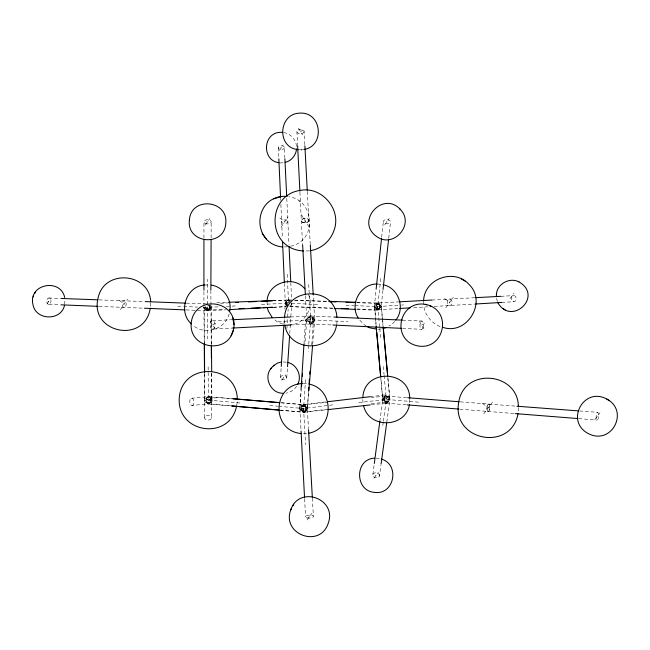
<?xml version="1.0" encoding="UTF-8"?>
<svg xmlns="http://www.w3.org/2000/svg" width="650" height="650" viewBox="0 0 650 650"><rect width="100%" height="100%" fill="white"/><g stroke="black" fill="none" stroke-linecap="round" stroke-linejoin="round"><path stroke-width="0.49" stroke-dasharray="3.25 2.44" d="M203.913 306.264L203.921 291.208M203.938 238.014L203.946 221.951M207.61 305.662A3.445 1.779 -0.7 0 1 208.496 305.752L209.113 305.89L209.357 307.645L208.739 309.993A3.437 2.015 87.1 0 1 205.879 309.603L205.083 309.205A3.445 2.169 0.1 0 1 203.897 307.718L203.913 307.271M207.334 310.188L207.415 279.232M380.786 278.525L377.423 309.181M211.242 344.947L210.852 291.265M211.104 237.811L211.185 221.674M211.697 373.254L211.624 417.788A3.567 2.47 0.3 0 1 206.123 419.713A3.567 2.47 0.3 0 1 206.44 415.447A3.567 2.47 0.3 0 1 211.624 417.788M204.506 417.495L204.612 373.124M301.535 406.039L302.217 405.291L301.275 406.884A3.778 2.405 83.2 0 0 301.47 409.76L301.836 410.613A3.778 2.405 83.2 0 0 305.264 411.352L306.166 409.882A3.778 1.885 -85.3 0 0 306.166 406.152L305.858 405.454A3.778 1.885 -85.3 0 0 302.746 407.436A3.778 1.885 -85.3 0 0 304.525 412.165L305.874 410.727L305.931 406.998L305.086 406.803A3.762 1.69 -3.1 0 0 300.146 407.908L299.861 408.752A3.762 2.6 4 0 0 301.308 410.524L302.161 410.898A3.762 2.6 4 0 0 305.037 410.995L307.06 409.654L307.336 408.062M209.576 305.923L208.829 305.484L209.576 305.923A3.445 2.169 0.1 0 1 210.771 307.401M305.029 222.771L305.094 220.594M313.568 321.677L312.739 322.189L313.568 321.677A3.981 2.511 4.6 0 0 314.697 319.938L313.259 295.441M191.929 405.454A3.64 2.104 85.1 0 0 193.716 400.286A3.64 2.104 85.1 0 0 190.044 399.75A3.64 2.104 85.1 0 0 191.929 405.454L208.739 403.837L210.787 401.895A3.608 2.454 0.4 0 0 211.973 400.205M284.903 309.197L285.309 302.876L284.391 283.498M299.886 408.346L301.048 431.031M314.681 319.759L313.511 318.118L311.724 317.387A3.981 2.511 4.6 0 0 308.717 317.509L307.905 317.874A3.981 2.511 4.6 0 0 306.759 319.605L304.858 344.191M291.809 303.574L291.72 302.811L289.778 333.369M280.532 377.463L281.174 367.429M283.936 324.261L284.326 318.232M261.454 304.411L288.559 303.201L288.73 300.674M305.931 406.998A3.762 1.69 -3.1 0 1 305.849 409.679L304.996 409.931A3.762 1.69 -3.1 0 1 302.128 410.044L301.283 409.858A3.762 1.69 -3.1 0 1 299.877 408.785L300.958 391.016M303.997 343.858L305.549 319.776M379.722 308.319L379.803 304.923A3.404 2.34 86.7 0 0 376.123 303.81L375.489 305.264A3.404 2.34 86.7 0 0 375.659 307.856L376.017 308.604A3.404 2.34 86.7 0 0 379.332 308.977L379.949 307.718M286.894 328.421L288.161 309.254M303.412 411.231L305.549 379.486M336.83 324.188L337.114 319.816M209.268 306.41L209.113 305.89M286.764 377.723L287.446 367.64M302.161 410.898L301.308 410.524M308.474 392.324L307.312 409.004M311.764 344.931L313.438 320.726A3.981 2.535 3.9 0 0 307.938 317.858A3.981 2.535 3.9 0 0 307.101 322.189A3.981 2.535 3.9 0 0 313.438 320.726M203.946 307.158L203.897 307.718M299.837 408.387L301.243 390.333M376.082 326.007L374.676 305.898A3.413 1.747 -5.2 0 1 379.226 304.777L379.974 305.427M308.669 345.369L308.197 351.268M308.75 344.378L310.976 316.729M305.858 406.551L305.021 406.055L305.858 406.551A3.762 2.6 4 0 1 307.304 408.322L308.482 428.61M308.717 317.509L307.905 317.874M307.336 408.688L308.677 392.551M312.691 344.142L314.697 319.938M357.053 302.705L378.137 303.509A3.404 1.536 -87.8 0 1 379.243 308.685A3.404 1.536 -87.8 0 1 376.594 308.531L375.765 308.206A3.413 2.129 6.2 0 1 374.359 306.735L374.392 306.345M309.327 323.026A3.981 1.974 -87.3 0 0 312.431 321.677L312.089 316.956A3.981 1.974 -87.3 0 0 309.294 317.411L308.986 318.289A3.981 1.974 -87.3 0 0 308.807 321.336L309.676 323.066L309.709 322.27L309.01 322.254M286.764 305.646A3.266 1.714 -2.7 0 1 285.382 304.598L285.301 303.062M374.359 306.735L376.025 290.192M381.68 237.274L383.378 221.293M379.649 308.441L379.161 308.604A3.413 2.129 6.2 0 1 376.561 308.514L375.765 308.206M204.774 401.164A3.608 1.666 -0.8 0 1 206.627 399.709L210.234 399.701A3.608 1.666 -0.8 0 1 210.527 402.456A3.608 1.666 -0.8 0 1 204.888 401.594L204.774 399.912M382.939 290.387L381.095 306.979L379.909 308.352M388.733 238.168L390.52 222.105A3.591 2.056 5.9 0 0 385.393 219.741A3.591 2.056 5.9 0 0 384.93 223.267A3.591 2.056 5.9 0 0 390.52 222.105M210.771 307.556L209.95 308.977L208.479 309.611A3.445 2.169 0.1 0 1 205.839 309.522L205.083 309.205M312.593 318.419L312.406 317.72M379.641 304.947L378.869 304.517L379.641 304.947A3.413 2.129 6.2 0 1 381.046 306.418L381.095 306.979M389.683 398.938L389.829 399.807L389.683 398.938A3.567 2.397 8.2 0 0 387.912 397.402L387.043 397.126A3.567 2.397 8.2 0 0 384.377 397.256L382.842 398.653L382.858 400.27L382.777 399.279M372.864 474.508L374.311 463.466M379.836 421.33L382.842 398.653M383.386 421.265L386.661 396.833M267.028 301.381L267.296 307.548M383.256 422.264L382.72 426.238M379.454 476.036A3.388 2.438 8.9 0 0 375.123 472.867A3.388 2.438 8.9 0 0 373.896 476.921A3.388 2.438 8.9 0 0 379.454 476.036L380.949 465.059M386.791 422.142L389.789 400.189M150.67 306.239L150.751 302.681M236.771 405.088L237.461 400.562M406.705 397.637L386.1 396.207A3.567 1.568 -85.8 0 0 385.068 397.938L384.873 398.816A3.567 1.568 -85.8 0 0 386.214 403.162L387.546 402.821L388.96 401.237A3.567 2.397 8.2 0 0 389.854 399.563M64.707 304.33L64.951 299.471M229.166 313.877C225.664 328.884 204.994 335.871 193.318 325.488M230.636 398.531L208.073 396.801A3.608 2.015 -84.6 0 0 206.765 398.564L206.521 399.441A3.608 2.015 -84.6 0 0 208.284 403.845L208.812 403.683A3.608 2.015 -84.6 0 0 210.438 399.189L210.34 398.011L209.495 397.727A3.608 2.454 0.4 0 0 206.749 397.865L204.953 399.279L204.807 400.92M597.269 416.65L597.358 416.195M231.067 405.852L208.406 403.821A3.608 2.121 85 0 1 206.31 399.027L206.846 397.499A3.608 2.121 85 0 1 208.341 396.654L208.894 396.849A3.608 2.121 85 0 1 210.446 401.448L209.991 402.854M287.089 305.63A3.266 2.096 87.8 0 1 286.528 302.461L287.056 301.015A3.266 2.096 87.8 0 1 288.527 300.113L289.071 300.243A3.266 2.096 87.8 0 1 290.022 301.121M406.217 404.779L386.311 403.146A3.567 2.47 83.2 0 1 383.89 398.409L384.524 396.898A3.567 2.47 83.2 0 1 386.271 396.053L386.921 396.248A3.567 2.47 83.2 0 1 388.7 400.798L388.164 402.179M386.214 403.162L386.628 403.008A3.567 1.568 -85.8 0 0 387.928 398.564L387.912 397.402M305.671 410.662L305.898 410.02M290.136 305.614L290.054 305.744A3.266 1.714 -2.7 0 0 291.793 303.729M47.036 303.997L50.724 298.326M120.437 309.684L127.497 299.073M205.368 225.095L209.763 218.53M279.484 150.451L283.221 144.909M281.092 227.061L288.104 216.816M384.67 224.941L389.228 218.457M281.718 380.339L285.586 374.855M445.811 307.767L453.359 297.359M307.011 520L311.935 513.24M374.01 478.181L378.308 472.347M510.023 298.651L514.093 293.126M483.73 413.912L492.481 402.204M296.692 386.287C294.223 389.854 290.501 392.462 286.179 393.144M594.75 419.591L599.974 412.807M394.761 321.482L392.161 324.123L388.895 326.105M375.627 475.776L376.155 475.272M308.693 517.319L309.473 516.628M300.527 131.593L303.014 130.13M212.607 324.878L215.475 323.269M421.696 325.162L424.621 323.57M378.584 309.822L379.933 307.946A3.404 1.552 -88 0 0 379.933 304.558L379.689 303.883A3.404 1.552 -88 0 0 377.146 305.305A3.404 1.552 -88 0 0 378.584 309.822L356.395 308.986M282.986 377.886L283.652 377.593M186.006 309.928L208.162 310.838L209.844 308.945A3.437 1.958 -87.7 0 0 209.828 305.516L209.576 304.98M312.748 322.043L308.774 321.872A3.981 2.511 4.6 0 1 306.898 320.263L306.759 319.605M305.411 295.726L306.735 320.052L306.881 319.516A3.981 2.039 -3.2 0 1 308.75 318.199L309.717 317.964A3.981 2.039 -3.2 0 1 312.731 318.061L313.552 318.354A3.981 2.039 -3.2 0 1 312.658 321.604L311.699 321.839A3.981 2.039 -3.2 0 1 306.865 320.572L306.735 320.125M290.599 246.204C317.647 240.841 314.714 199.907 288.876 196.747M208.138 366.779L208.374 400.059L215.093 398.109M301.056 149.898L304.346 149.419M290.769 300.194L288.324 300.202A3.266 1.674 -87.7 0 0 287.243 301.665L287.04 302.445A3.266 1.674 -87.7 0 0 287.332 305.63M384.134 397.581L383.646 397.654L383.89 398.409M376.123 303.81L376.244 304.46L375.741 304.468M206.513 398.198L205.952 398.271L206.31 399.027M47.759 301.308L48.88 301.161M278.704 406.307L303.591 408.541L328.518 405.381M329.517 405.259L333.507 404.747M327.925 409.175L304.159 412.076M371.231 403.845L387.351 401.863M325.756 401.952L303.038 404.617M370.102 396.719L386.23 394.818M358.654 402.586L386.311 399.417L420.664 402.35M304.241 412.246L327.267 409.687M371.304 404.812L386.953 403.098M306.67 433.477L302.096 433.623M302.933 404.836L326.926 402.301M370.914 397.646L385.629 396.102M309.294 250.916L304.517 250.989M191.311 398.255L207.789 396.703M378.178 329.217L382.249 328.827M204.677 284.993L209.722 284.968M288.697 324.919C304.249 325.512 315.64 306.646 307.734 293.183M286.731 301.681L286.252 301.714L286.528 302.461M354.908 305.622L377.707 306.572L400.562 305.118M401.554 305.053L403.536 304.923M377.65 309.782L398.929 308.531M413.668 307.653L427.676 306.824M434.184 306.434L474.695 304.054M501.702 302.453L513.711 301.746A3.087 2.373 86.4 0 0 515.913 297.334A3.087 2.373 86.4 0 0 511.802 296.936A3.087 2.373 86.4 0 0 513.711 301.746M203.385 307.385L220.382 306.808M226.411 306.459L236.446 305.882M278.078 321.612L310.733 319.776L347.969 321.726M207.293 310.798L226.346 309.782M273.463 307.263L285.496 306.613M356.509 302.266L377.804 302.998L398.824 301.86M431.844 300.056L474.874 297.716M500.89 296.303L513.898 295.596M290.469 316.981L311.61 315.973L312.902 316.623L313.844 318.159A3.973 2.6 87.1 0 1 313.804 322.132L313.381 322.92A3.973 2.6 87.1 0 1 309.156 321.246A3.973 2.6 87.1 0 1 311.61 315.973M212.582 329.103A4.233 2.519 87.3 0 0 214.817 323.009A4.233 2.519 87.3 0 0 210.446 322.53A4.233 2.519 87.3 0 0 212.582 329.103L232.822 328.039M290.501 325.008L311.529 323.911M279.963 162.963L283.806 162.768M220.415 303.306L228.443 302.908M272.569 300.731L288.616 299.942M212.639 320.653L231.839 319.743M207.748 309.912L223.893 309.262M273.341 307.255L288.478 306.646M216.726 302.705L228.776 302.266M272.959 300.666L288.527 300.113M284.294 246.894L288.852 246.748M378.259 309.733L378.779 309.725M283.091 361.969L286.951 362.229M206.627 221.804L207.561 221.812M386.409 221.699L386.945 221.699M377.804 302.998L378.592 303.022M376.009 458.185L379.551 458.429M288.551 299.934L290.582 300.007M294.637 300.146L327.096 301.259M289.583 306.499L333.109 308.124M294.783 300.341L327.925 301.6M48.839 297.993L59.881 298.407M99.019 299.877L144.178 301.576M186.314 303.16L207.374 303.948M345.979 305.256L353.917 305.581M290.054 306.694L333.45 308.482M356.663 309.433L377.853 310.31M48.929 304.33L59.962 304.785M99.093 306.377L143.439 308.189M291.582 303.339L318.76 304.566M177.71 306.215L182.65 306.442M183.633 306.483L197.462 307.109M310.684 316.022L332.889 317.021M402.521 320.141L421.696 321.002M310.741 323.944L331.923 324.967M402.529 328.388L421.696 329.322M289.648 302.502L287.154 302.673A3.266 1.714 -2.7 0 0 285.326 304.159M488.711 404.089A3.721 1.414 -86.4 0 1 489.312 410.053A3.721 1.414 -86.4 0 1 486.931 409.167A3.721 1.414 -86.4 0 1 488.711 404.089L515.962 406.152M579.548 410.963L597.716 412.344A3.9 1.194 -86.7 0 1 598.187 418.576A3.9 1.194 -86.7 0 1 596.18 417.682A3.9 1.194 -86.7 0 1 597.716 412.344M377.236 284.026L381.412 284.342M303.225 383.411L307.832 383.768M460.208 401.838L488.475 404.056M487.931 411.458L514.191 413.53M578.825 418.624L597.009 420.062M459.843 409.167L488.166 411.483M209.268 396.801A3.608 2.031 -84.8 0 1 210.218 402.594A3.608 2.031 -84.8 0 1 206.781 401.7A3.608 2.031 -84.8 0 1 209.268 396.801L230.344 398.539M281.507 402.748L305.004 404.698M299.195 149.744L301.811 149.955M280.711 402.813L303.745 404.779M208.252 403.926L230.433 405.836M279.833 410.077L304.029 412.157M280.312 410.239L303.428 412.295M269.742 405.502L277.704 406.217M208.374 400.059L240.443 403.033M210.243 402.285L206.407 402.114A3.608 2.454 0.4 0 1 204.847 400.546M388.456 401.627L384.711 401.448A3.567 2.397 8.2 0 1 382.939 399.904M209.064 309.327L209.259 308.717M280.702 147.542L281.352 147.68M283.676 132.576C290.989 133.469 296.839 140.498 296.514 147.843M282.774 324.082L277.55 322.026L274.942 319.995M287.706 305.134L286.918 304.891A3.266 2.031 3.8 0 1 285.407 303.591M378.852 304.647L375.513 304.801A3.413 2.129 6.2 0 0 374.319 306.174M440.074 326.576C431.819 323.245 425.514 315.697 423.873 306.889M305.012 406.185L301.299 406.396A3.762 2.6 4 0 0 299.861 408.07M206.245 399.165L210.324 400.871M300.194 201.703L298.805 200.72M444.543 298.48L449.776 302.307M366.381 326.259L363.496 324.147L359.117 319.442M279.841 218.043L284.773 221.682M482.284 403.276L488.321 407.769M119.104 300.211L124.142 304.111M210.104 321.108L215.109 328.648M301.405 214.646L309.164 227.151M419.437 321.441L423.946 328.876M298.464 128.196L302.583 134.981M205.879 309.603L205.571 308.856A3.437 2.015 87.1 0 1 205.4 306.231M210.275 398.336L209.991 397.613A3.608 2.015 -84.6 0 0 208.601 396.646M305.914 407.509L305.736 406.933A3.778 2.405 83.2 0 0 301.933 405.356M497.38 301.486L496.494 298.261M387.806 397.719L387.587 397.004A3.567 1.568 -85.8 0 0 386.514 396.053M382.85 400.936L382.85 400.514A3.567 1.625 -4.7 0 1 385.019 399.076L388.546 399.067A3.567 1.625 -4.7 0 1 388.139 401.789A3.567 1.625 -4.7 0 1 382.85 400.936L380.77 377.471L382.769 399.766M312.593 321.084L312.658 321.604M284.253 319.727L284.724 324.147M382.2 317.525L381.127 306.109M382.289 318.533L383.045 326.584M389.862 399.076L387.782 376.927L389.894 400.059M377.707 306.572L379.681 327.689M379.779 328.689L380.624 337.74M381.363 306.459L382.558 319.54M382.647 320.548L383.199 326.584M383.329 366.535L384.053 374.506M384.142 375.505L386.311 399.417M374.627 307.361L375.684 319.377M375.765 320.385L376.204 325.39M285.35 303.948L285.415 302.534L286.951 301.373A3.266 2.031 3.8 0 1 289.421 301.275L289.892 301.137A3.266 1.674 -87.7 0 0 288.754 300.113M362.781 399.506L363.041 404.007M308.88 220.456A3.786 2.194 -3.3 0 1 303.176 222.552A3.786 2.194 -3.3 0 1 303.233 218.749A3.786 2.194 -3.3 0 1 308.88 220.456L310.237 243.766M308.701 284.408L310.733 319.776M312.374 498.136L313.389 516.271M301.308 220.724L302.64 245.05M303.591 408.541L305.573 444.722M304.127 131.674A3.616 2.291 -3.1 0 1 298.447 133.526A3.616 2.291 -3.1 0 1 299.008 129.553A3.616 2.291 -3.1 0 1 304.127 131.674L304.882 145.827M307.304 191.336L308.864 220.659A3.786 2.178 -3 0 1 302.908 222.438A3.786 2.178 -3 0 1 303.509 218.66A3.786 2.178 -3 0 1 308.864 220.659M304.606 498.777L305.565 516.977M296.92 131.503L297.57 144.657M299.926 192.205L301.324 220.529M284.367 147.721A3.022 1.893 -2.6 0 1 279.671 149.297A3.022 1.893 -2.6 0 1 280.02 146.014A3.022 1.893 -2.6 0 1 284.367 147.721L284.895 158.868M286.788 198.396L287.901 221.707A3.136 1.82 -2.6 0 1 283.026 223.243A3.136 1.82 -2.6 0 1 283.392 220.09A3.136 1.82 -2.6 0 1 287.901 221.707M287.852 221.236L288.957 244.376M290.786 282.604L291.696 301.714M287.211 274.292L288.559 303.201M278.338 147.639L278.834 158.795M280.605 198.339L280.694 200.362M280.873 204.417L282.368 237.876M423.654 301.178L423.8 304.988M518.432 407.794L518.538 411.718M211.981 401.131L211.9 399.563A3.608 2.454 0.4 0 0 210.34 398.011M211.599 373.238L211.949 401.537A3.599 1.641 -1 0 1 206.31 402.829A3.599 1.641 -1 0 1 206.822 399.994A3.599 1.641 -1 0 1 211.949 401.537M207.334 307.564L207.683 339.072M204.23 342.729L203.897 307.336L203.946 307.799A3.445 1.779 -0.7 0 0 205.384 308.929L206.188 309.132A3.445 1.779 -0.7 0 0 208.812 309.034L209.568 308.783A3.445 1.779 -0.7 0 0 209.292 305.955M204.506 373.067L204.774 401.375M211.161 306.483L211.469 344.931M409.776 399.336L409.801 403.544M204.271 307.474L204.457 342.826M209.487 304.915A3.445 1.804 -0.4 0 1 209.771 307.905A3.445 1.804 -0.4 0 1 204.376 306.93M287.056 305.329A3.266 2.072 87.1 0 1 287.137 300.723A3.266 2.072 87.1 0 1 290.079 301.064M208.162 310.838A3.437 1.958 -87.7 0 1 206.229 306.711M209.682 305.671A3.437 2.039 87.8 0 1 208.016 309.896A3.437 2.039 87.8 0 1 205.684 306.386M207.155 303.136A3.437 2.039 87.8 0 1 207.683 303.038M291.826 303.339A3.266 2.031 3.8 0 1 291.712 303.867M376.594 308.531A3.404 1.536 -87.8 0 1 378.137 303.509M379.966 304.988A3.413 1.747 -5.2 0 1 379.632 307.783L378.836 308.035A3.413 1.747 -5.2 0 1 376.244 308.132L375.505 307.929A3.413 1.747 -5.2 0 1 374.343 306.808M287.373 305.638A3.266 1.69 -87.9 0 1 287.519 300.723A3.266 1.69 -87.9 0 1 290.022 301.413M447.769 300.479A3.234 2.364 86.6 0 0 449.686 305.524A3.234 2.364 86.6 0 0 451.872 300.909A3.234 2.364 86.6 0 0 447.769 300.479M125.629 306.312A3.299 2.064 -87.6 0 0 124.646 300.885A3.299 2.064 -87.6 0 0 122.151 305.142A3.299 2.064 -87.6 0 0 125.629 306.312M50.424 303.282A3.177 2.145 -87.5 0 0 49.4 298.058A3.177 2.145 -87.5 0 0 46.808 302.144A3.177 2.145 -87.5 0 0 50.424 303.282M422.939 327.852A4.176 1.763 -87.5 0 0 422.151 321.051A4.176 1.763 -87.5 0 0 419.981 326.576A4.176 1.763 -87.5 0 0 422.939 327.852M300.95 410.264A3.762 2.576 4.7 0 0 307.214 409.354A3.762 2.576 4.7 0 0 302.591 406.006A3.762 2.576 4.7 0 0 300.95 410.264M304.793 411.092A3.77 1.869 -85.1 0 0 304.233 404.869A3.77 1.869 -85.1 0 0 301.722 409.662A3.77 1.869 -85.1 0 0 304.793 411.092M205.205 223.397A3.632 2.096 0.5 0 0 211.136 222.219A3.632 2.096 0.5 0 0 206.351 219.83A3.632 2.096 0.5 0 0 205.205 223.397M281.434 378.983A3.12 2.08 3.7 0 0 286.65 378.259A3.12 2.08 3.7 0 0 282.856 375.554A3.12 2.08 3.7 0 0 281.434 378.983M383.963 400.782A3.559 1.609 -4.9 0 0 389.797 399.498A3.559 1.609 -4.9 0 0 385.182 397.971A3.559 1.609 -4.9 0 0 383.963 400.782M301.462 406.38A3.778 2.421 83.9 0 0 303.615 412.287A3.778 2.421 83.9 0 0 305.695 406.949A3.778 2.421 83.9 0 0 301.462 406.38M489.198 410.288A3.721 1.389 -86.2 0 0 488.832 404.146A3.721 1.389 -86.2 0 0 486.923 408.874A3.721 1.389 -86.2 0 0 489.198 410.288M375.928 308.441A3.413 1.763 -5 0 0 381.363 306.914A3.413 1.763 -5 0 0 376.691 305.354A3.413 1.763 -5 0 0 375.928 308.441M384.702 396.167A3.567 2.446 82.6 0 0 386.709 401.863A3.567 2.446 82.6 0 0 388.976 396.988A3.567 2.446 82.6 0 0 384.702 396.167M307.019 517.904A3.949 1.487 -3.1 0 0 313.373 516.661A3.949 1.487 -3.1 0 0 308.035 515.296A3.949 1.487 -3.1 0 0 307.019 517.904"/><path stroke-width="0.97" d="M203.921 290.209L203.938 240.021M210.852 290.257L211.096 239.826M362.838 397.832C363.659 368.542 409.687 369.322 409.752 398.434M281.239 366.421L283.871 325.26M301.023 390.008L303.932 344.866M287.519 366.632L289.64 335.384M308.539 391.316L308.823 387.286M309.099 383.248L309.384 379.218M309.733 374.173L309.944 371.15M301.559 386.319L301.949 381.306M302.348 376.293L302.583 373.279M308.848 390.536L312.609 345.158M233.456 329.834C239.525 301.73 198.031 293.54 191.709 319.914C185.518 347.872 227.183 356.298 233.456 329.834L231.018 335.847M376.131 289.201L381.566 238.274M383.053 289.38L388.619 239.176M284.554 317.119C286.471 286.033 335.067 286.171 336.919 317.151M374.311 463.466L379.836 421.33M267.028 301.381C267.491 282.961 293.434 274.527 304.842 288.852M381.087 464.059L386.661 423.142M236.632 405.998C229.864 440.367 178.441 433.916 179.173 399.547C180.351 361.912 236.836 362.521 237.372 399.661M64.716 297.521C60.547 277.761 27.852 283.855 33.004 304.809C35.904 320.515 61.067 321.206 64.545 305.297M229.669 311.196C232.334 299.439 223.178 286.918 211.404 285.098M150.312 308.141C144.56 344.833 88.457 332.711 98.28 297.188C104.837 268.694 149.573 272.951 150.662 301.762M296.571 148.842C296.043 155.147 291.444 160.964 285.196 162.378M290.639 510.144C281.678 534.576 320.312 548.624 328.291 523.096C337.188 498.729 298.854 484.786 290.639 510.144L291.419 508.674M423.613 300.227C424.751 278.314 454.805 268.06 469.097 284.505C487.492 302.193 466.659 335.814 442.739 327.291M496.389 294.645C496.795 283.977 509.649 276.941 518.944 281.881M518.066 413.611C511.16 451.726 453.042 441.155 458.461 403.869C462.507 366.86 518.253 371.605 518.399 406.811M336.594 325.041C332.004 352.828 289.486 352.723 284.814 325.033M409.508 404.414C405.803 428.196 368.566 429.081 363.602 405.641M33.109 296.993L33.646 295.88M34.808 293.369L35.352 292.224M271.286 368.127C263.006 377.374 271.017 393.843 283.294 393.266M297.611 384.524C302.348 376.285 297.017 364.382 287.698 362.464M292.971 505.781L293.767 504.27M395.801 320.084C405.665 308.157 398.344 287.479 383.021 284.733M273.309 365.942L277.322 363.131L281.117 362.042M270.587 368.891L273.975 365.211M287.089 196.332C252.801 194.569 250.607 243.644 282.466 246.959M280.694 196.601L273.634 198.908M308.49 433.282C334.636 428.569 334.726 388.814 308.709 384.004M383.159 328.567L385.905 327.771M310.164 250.681C321.36 249.088 330.834 240.549 334.189 229.84C341.526 209.536 322.059 186.452 300.893 190.296C265.874 194.577 266.142 249.324 303.607 250.949M374.368 458.136C354.518 459.306 354.989 490.547 373.839 492.286C394.493 495.901 400.294 464.23 381.266 459.038M304.346 149.419C325.349 145.852 321.848 111.069 299.244 113.173C278.493 114.01 276.38 147.745 298.269 149.671M327.771 401.716L370.102 396.719M328.266 409.581L370.305 404.918M302.323 383.5C271.984 384.979 270.969 430.698 301.169 433.55M377.236 284.026C360.669 283.53 349.269 303.989 358.158 317.923M204.677 284.993C186.209 285.959 177.531 311.846 191.409 323.911M399.661 308.482L410.004 307.873M475.694 303.989L501.702 302.453M282.417 132.381C262.86 130.642 260.845 160.493 279.029 162.752M229.352 309.619L272.464 307.312M399.823 301.803L431.844 300.056M475.873 297.659L500.89 296.303M232.822 328.039L290.501 325.008M235.463 302.567L238.469 302.412M248.503 301.925L256.523 301.527M261.536 301.275L272.569 300.731M232.854 319.702L290.469 316.981M239.029 308.644L244.075 308.441M251.136 308.157L260.219 307.791M263.25 307.661L272.334 307.296M228.776 302.266L271.952 300.698M425.181 304.33C398.669 299.975 390.463 340.787 418.21 346.003C444.771 350.35 453.131 309.546 425.181 304.33L426.774 304.866M329.119 301.332L355.493 302.234M341.209 308.425L348.294 308.685M328.933 301.641L335.961 301.909M346.003 302.291L354.039 302.591M60.881 298.447L98.02 299.837M145.178 301.608L185.307 303.119M334.457 308.523L355.648 309.392M60.962 304.826L98.093 306.337M144.454 308.238L184.99 309.887M333.897 317.062L402.521 320.141M332.93 325.016L401.521 328.339M516.969 406.226L578.541 410.889M376.504 329.087L369.956 327.884L367.274 326.666M296.416 149.516L297.481 149.597M407.713 397.719L459.201 401.757M515.198 413.603L577.817 418.543M407.233 404.861L458.827 409.086M233.35 398.783L279.5 402.586M231.636 398.621L278.712 402.634M231.441 405.925L278.826 409.996M232.066 405.941L279.305 410.15M429.715 305.882L431.681 306.548M497.673 302.437C511.347 326.844 544.416 295.839 518.342 281.531M606.872 399.092C583.7 386.36 565.11 420.989 587.836 433.331C611.244 446.241 629.801 411.344 606.872 399.092L609.302 400.684M465.116 281.166L461.321 278.866M502.791 308.457L505.164 309.912M400.278 209.341C382.614 190.296 355.176 221.682 376.569 236.454C393.494 249.259 415.846 223.624 399.636 208.788M272.236 317.59L268.271 310.976L267.296 307.548M262.169 233.236L266.207 238.981M234 324.659L232.822 317.915M383.142 327.592L387.684 375.919L383.289 327.592M376.171 327.015L380.664 376.529L376.821 332.402M376.293 326.389L376.642 330.395M310.302 244.782L313.202 294.426M308.539 429.618L312.317 497.128M302.64 245.05L305.297 293.694M304.882 145.827L307.247 190.32M301.048 431.031L304.549 497.762M297.627 145.665L299.877 191.189M284.895 158.868L286.691 196.365M289.055 246.382L290.737 281.596M278.834 158.795L280.556 197.324M282.547 241.93L284.351 282.482M496.381 294.19L496.446 296.644M211.25 345.954L211.404 358.085M204.238 343.736L204.498 372.052M211.477 345.938L211.681 371.231M204.466 343.834L204.612 372.117M189.353 220.391C186.761 243.88 224.412 247.293 225.786 223.234C228.248 199.843 190.718 196.081 189.353 220.391"/></g></svg>
